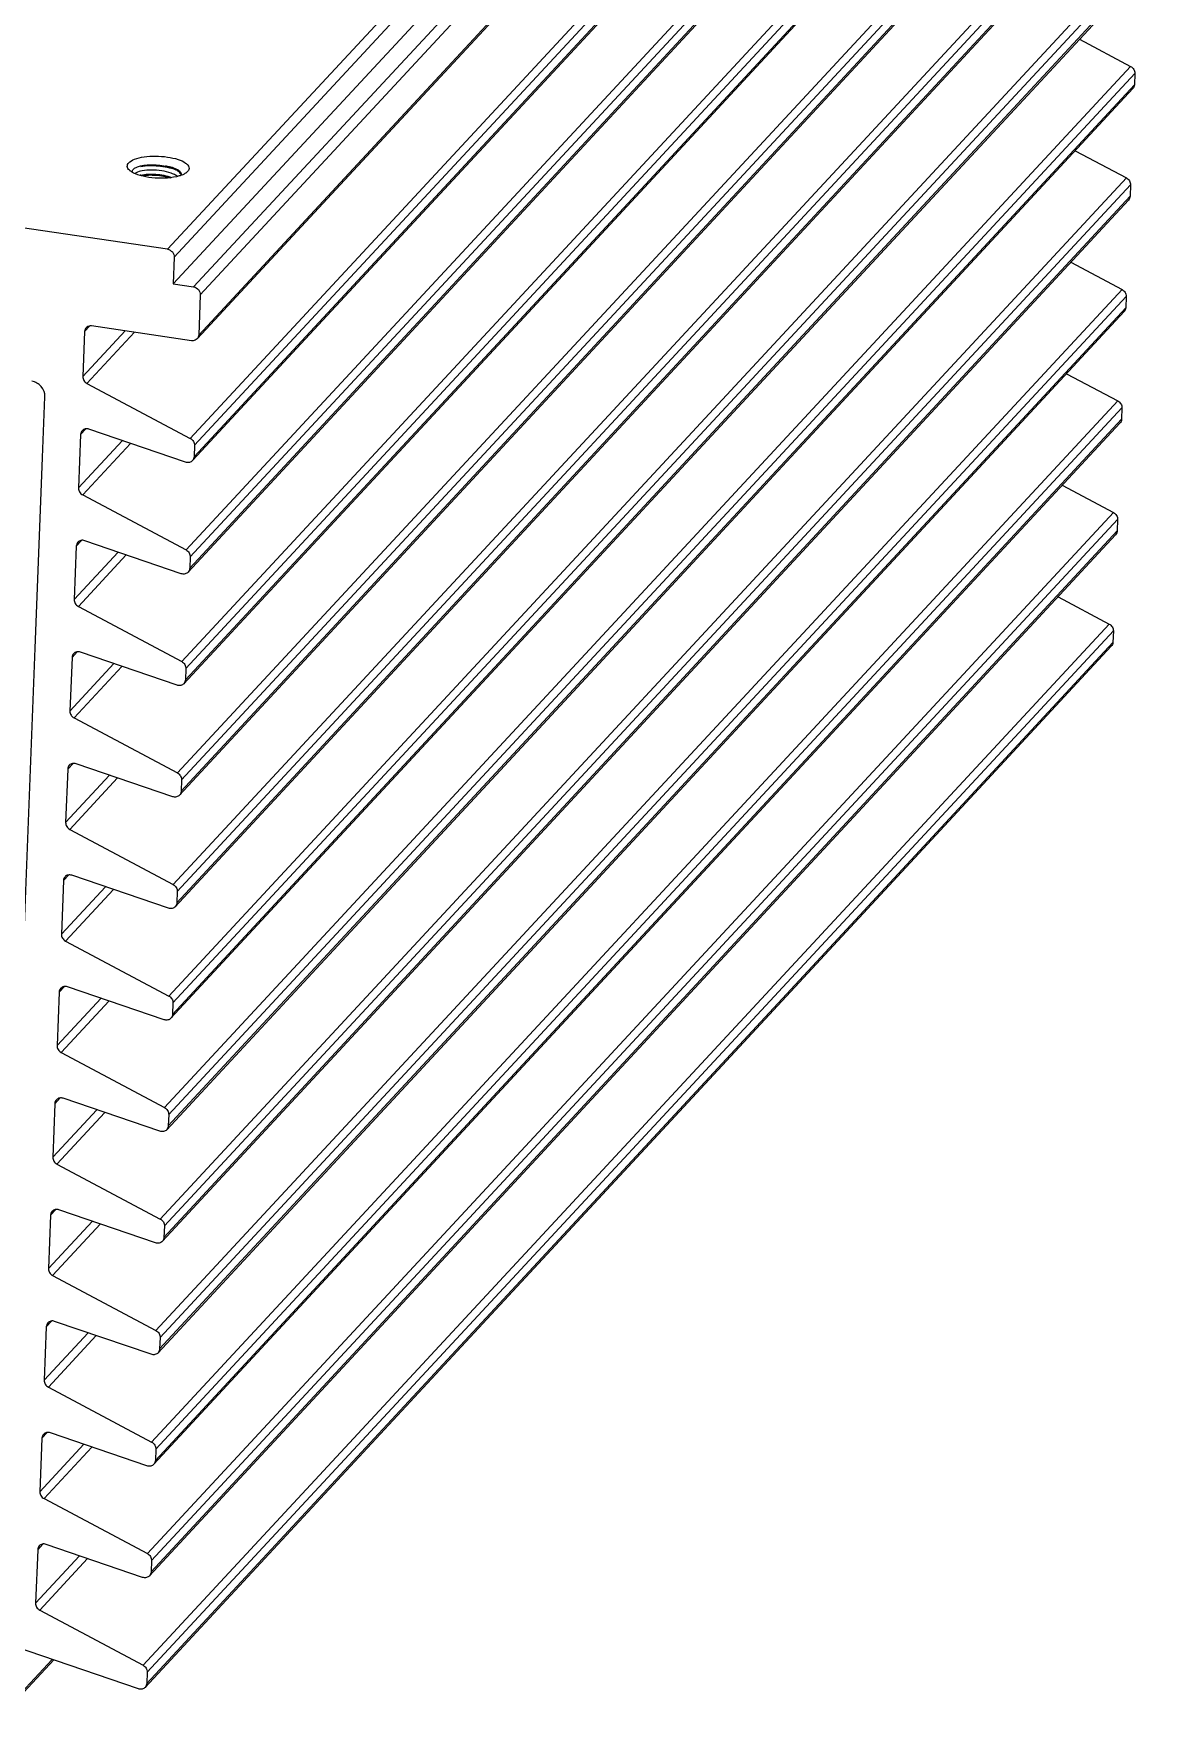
# Model space of a CAD drawing. Extents: x -425 to 6552, y -3049 to 3105.
# Drawn here: x 241.79 to 273.28, y -2749.66 to -2702.91 of the extents above; entities that cross this region are included whole.
import ezdxf

# ---------------------------------------------------------------- set-up
doc = ezdxf.new("R2010")
doc.units = 0
doc.layers.get('0').update_dxf_attribs({"linetype": 'CONTINUOUS'})

msp = doc.modelspace()

# ---------------------------------------------------------------- linework, layer by layer
at = {"color": 7, "linetype": 'CONTINUOUS'}
for p, q in [((245.513, -2708.902), (272.376, -2679.959)), ((245.696, -2709.117), (272.559, -2680.174)), ((245.668, -2709.864), (272.53, -2680.921)), ((246.238, -2709.948), (273.101, -2681.005)), ((246.422, -2710.163), (273.284, -2681.22)), ((246.335, -2711.392), (273.198, -2682.449)), ((246.378, -2711.284), (273.241, -2682.341)), ((246.145, -2714.159), (273.008, -2685.216)), ((246.26, -2714.351), (273.123, -2685.408)), ((246.204, -2714.776), (273.067, -2685.833)), ((246.248, -2714.669), (273.111, -2685.725)), ((246.026, -2717.259), (272.888, -2688.316)), ((246.141, -2717.452), (273.004, -2688.508)), ((246.085, -2717.877), (272.948, -2688.934)), ((246.129, -2717.769), (272.992, -2688.826)), ((245.906, -2720.359), (272.769, -2691.416)), ((246.009, -2720.869), (272.872, -2691.926)), ((246.022, -2720.552), (272.884, -2691.609)), ((245.966, -2720.977), (272.828, -2692.034)), ((245.787, -2723.46), (272.65, -2694.517)), ((245.902, -2723.652), (272.765, -2694.709)), ((245.846, -2724.077), (272.709, -2695.134)), ((245.89, -2723.969), (272.753, -2695.026)), ((245.667, -2726.56), (272.53, -2697.617)), ((245.783, -2726.752), (272.646, -2697.809)), ((245.727, -2727.177), (272.59, -2698.234)), ((245.771, -2727.07), (272.633, -2698.126)), ((245.548, -2729.66), (272.411, -2700.717)), ((245.513, -2708.902), (194.127, -2701.299)), ((245.607, -2730.278), (272.47, -2701.335)), ((245.651, -2730.17), (272.514, -2701.227)), ((245.663, -2729.853), (272.526, -2700.909)), ((270.869, -2703.06), (272.291, -2703.817)), ((245.429, -2732.76), (272.291, -2703.817)), ((245.544, -2732.953), (272.407, -2704.01)), ((272.407, -2704.01), (272.395, -2704.327)), ((245.488, -2733.378), (272.351, -2704.435)), ((245.532, -2733.27), (272.395, -2704.327)), ((270.749, -2706.16), (272.172, -2706.918)), ((245.309, -2735.861), (272.172, -2706.918)), ((246.07, -2706.74), (246.041, -2706.766)), ((245.412, -2736.37), (272.275, -2707.427)), ((245.425, -2736.053), (272.287, -2707.11)), ((272.287, -2707.11), (272.275, -2707.427)), ((245.369, -2736.478), (272.231, -2707.535)), ((245.696, -2709.117), (245.668, -2709.864)), ((270.63, -2709.26), (272.053, -2710.018)), ((245.19, -2738.961), (272.053, -2710.018)), ((245.305, -2739.153), (272.168, -2710.21)), ((245.668, -2709.864), (246.238, -2709.948)), ((246.422, -2710.163), (246.378, -2711.284)), ((272.168, -2710.21), (272.156, -2710.527)), ((245.249, -2739.578), (272.112, -2710.635)), ((245.293, -2739.471), (272.156, -2710.527)), ((243.157, -2712.437), (244.334, -2711.169)), ((243.205, -2711.19), (243.352, -2711.031)), ((246.181, -2711.442), (243.402, -2711.031)), ((243.205, -2711.19), (243.157, -2712.437)), ((243.272, -2712.63), (244.592, -2711.207)), ((270.511, -2712.361), (271.933, -2713.118)), ((240.886, -2744.562), (242.102, -2712.999)), ((243.272, -2712.63), (246.145, -2714.159)), ((245.07, -2742.061), (271.933, -2713.118)), ((245.186, -2742.254), (272.049, -2713.31)), ((272.049, -2713.31), (272.036, -2713.628)), ((243.095, -2714.052), (243.242, -2713.893)), ((246.014, -2714.818), (243.328, -2713.902)), ((245.13, -2742.679), (271.993, -2713.736)), ((245.174, -2742.571), (272.036, -2713.628)), ((243.095, -2714.052), (243.037, -2715.537)), ((243.037, -2715.537), (244.26, -2714.22)), ((243.153, -2715.73), (244.484, -2714.296)), ((246.26, -2714.351), (246.248, -2714.669)), ((243.153, -2715.73), (246.026, -2717.259)), ((270.391, -2715.461), (271.814, -2716.218)), ((244.951, -2745.161), (271.814, -2716.218)), ((245.054, -2745.671), (271.917, -2716.728)), ((245.066, -2745.354), (271.929, -2716.411)), ((271.929, -2716.411), (271.917, -2716.728)), ((242.975, -2717.152), (242.918, -2718.638)), ((242.975, -2717.152), (243.122, -2716.993)), ((245.895, -2717.919), (243.209, -2717.002)), ((245.01, -2745.779), (271.873, -2716.836)), ((242.918, -2718.638), (244.141, -2717.32)), ((243.033, -2718.83), (244.364, -2717.396)), ((246.141, -2717.452), (246.129, -2717.769)), ((270.272, -2718.561), (271.694, -2719.319)), ((243.033, -2718.83), (245.906, -2720.359)), ((244.832, -2748.262), (271.694, -2719.319)), ((244.947, -2748.454), (271.81, -2719.511)), ((271.81, -2719.511), (271.798, -2719.828)), ((244.891, -2748.879), (271.754, -2719.936)), ((244.935, -2748.771), (271.798, -2719.828)), ((242.856, -2720.252), (242.799, -2721.738)), ((242.799, -2721.738), (244.021, -2720.42)), ((242.856, -2720.252), (243.003, -2720.094)), ((242.914, -2721.93), (244.245, -2720.497)), ((245.776, -2721.019), (243.089, -2720.102)), ((246.022, -2720.552), (246.009, -2720.869)), ((242.914, -2721.93), (245.787, -2723.46)), ((242.736, -2723.352), (242.884, -2723.194)), ((245.656, -2724.119), (242.97, -2723.203)), ((242.736, -2723.352), (242.679, -2724.838)), ((242.679, -2724.838), (243.902, -2723.521)), ((242.795, -2725.031), (244.125, -2723.597)), ((245.902, -2723.652), (245.89, -2723.969)), ((242.795, -2725.031), (245.667, -2726.56)), ((242.617, -2726.453), (242.56, -2727.938)), ((242.617, -2726.453), (242.764, -2726.294)), ((245.537, -2727.219), (242.851, -2726.303)), ((242.56, -2727.938), (243.783, -2726.621)), ((242.675, -2728.131), (244.006, -2726.697)), ((245.783, -2726.752), (245.771, -2727.07)), ((242.675, -2728.131), (245.548, -2729.66)), ((242.498, -2729.553), (242.645, -2729.394)), ((242.498, -2729.553), (242.44, -2731.039)), ((242.44, -2731.039), (243.663, -2729.721)), ((242.556, -2731.231), (243.887, -2729.797)), ((245.417, -2730.32), (242.731, -2729.403)), ((245.663, -2729.853), (245.651, -2730.17)), ((242.556, -2731.231), (245.429, -2732.76)), ((242.378, -2732.653), (242.321, -2734.139)), ((242.378, -2732.653), (242.525, -2732.495)), ((245.298, -2733.42), (242.612, -2732.503)), ((242.321, -2734.139), (243.544, -2732.821)), ((242.436, -2734.331), (243.767, -2732.898)), ((245.544, -2732.953), (245.532, -2733.27)), ((242.436, -2734.331), (245.309, -2735.861)), ((242.259, -2735.753), (242.202, -2737.239)), ((242.202, -2737.239), (243.425, -2735.922)), ((242.259, -2735.753), (242.406, -2735.595)), ((245.179, -2736.52), (242.493, -2735.604)), ((242.317, -2737.432), (243.648, -2735.998)), ((245.425, -2736.053), (245.412, -2736.37)), ((242.317, -2737.432), (245.19, -2738.961)), ((242.139, -2738.854), (242.287, -2738.695)), ((245.059, -2739.62), (242.373, -2738.704)), ((242.139, -2738.854), (242.082, -2740.339)), ((242.082, -2740.339), (243.305, -2739.022)), ((242.198, -2740.532), (243.528, -2739.098)), ((245.305, -2739.153), (245.293, -2739.471)), ((242.198, -2740.532), (245.07, -2742.061)), ((242.02, -2741.954), (241.963, -2743.44)), ((242.02, -2741.954), (242.167, -2741.795)), ((244.94, -2742.721), (242.254, -2741.804)), ((241.963, -2743.44), (243.186, -2742.122)), ((242.078, -2743.632), (243.409, -2742.198)), ((245.186, -2742.254), (245.174, -2742.571)), ((242.078, -2743.632), (244.951, -2745.161)), ((241.901, -2745.054), (241.843, -2746.54)), ((241.843, -2746.54), (243.066, -2745.222)), ((241.901, -2745.054), (242.048, -2744.896)), ((241.959, -2746.732), (243.29, -2745.299)), ((244.82, -2745.821), (242.134, -2744.904)), ((245.066, -2745.354), (245.054, -2745.671)), ((241.959, -2746.732), (244.832, -2748.262)), ((240.962, -2749.55), (242.305, -2748.103)), ((244.701, -2748.921), (241.259, -2747.747)), ((240.918, -2749.658), (242.348, -2748.118)), ((244.947, -2748.454), (244.935, -2748.771))]:
    msp.add_line(p, q, dxfattribs=at)
for centre, radius, start, end in [((244.681, -2706.459), 0.336, 227.042, 230.5101), ((244.934, -2707.546), 0.726, 103.3878, 105.7032), ((245.33, -2707.659), 1.074, 71.3707, 75.0845), ((245.279, -2707.725), 0.995, 66.4892, 70.1401), ((245.506, -2707.28), 0.495, 54.9328, 56.921), ((245.829, -2706.499), 0.341, 304.6554, 308.5223)]:
    msp.add_arc(centre, radius, start, end, dxfattribs=at)
for points, knots in [([(272.291, -2703.817), (272.326, -2703.836), (272.386, -2703.892), (272.408, -2703.972), (272.407, -2704.01)], [0, 0, 0, 0, 0.508671, 1, 1, 1, 1]), ([(244.433, -2706.498), (244.476, -2706.451), (244.619, -2706.38), (244.874, -2706.323), (245.184, -2706.304), (245.504, -2706.327), (245.787, -2706.388), (245.98, -2706.47), (246.077, -2706.555), (246.113, -2706.618), (246.11, -2706.687), (246.085, -2706.723), (246.07, -2706.74)], [0, 0, 0, 0, 0.098694, 0.23886, 0.406252, 0.579295, 0.735178, 0.855132, 0.899073, 0.933923, 0.965052, 1, 1, 1, 1]), ([(244.452, -2706.705), (244.423, -2706.677), (244.37, -2706.606), (244.408, -2706.525), (244.433, -2706.498)], [0, 0, 0, 0, 0.522448, 1, 1, 1, 1]), ([(245.759, -2706.883), (245.652, -2706.907), (245.423, -2706.933), (245.083, -2706.922), (244.771, -2706.866), (244.582, -2706.795), (244.509, -2706.748)], [0, 0, 0, 0, 0.256655, 0.53593, 0.795993, 1, 1, 1, 1]), ([(244.575, -2706.664), (244.581, -2706.659), (244.613, -2706.636), (244.649, -2706.619), (244.678, -2706.609)], [0, 0, 0, 0, 0.214653, 1, 1, 1, 1]), ([(245.617, -2706.789), (245.531, -2706.757), (245.347, -2706.714), (245.074, -2706.692), (244.833, -2706.709), (244.689, -2706.747), (244.638, -2706.779)], [0, 0, 0, 0, 0.274629, 0.563531, 0.818637, 1, 1, 1, 1]), ([(244.678, -2706.609), (244.79, -2706.568), (245.056, -2706.539), (245.318, -2706.56), (245.457, -2706.59)], [0, 0, 0, 0, 0.455379, 1, 1, 1, 1]), ([(244.766, -2706.596), (244.928, -2706.569), (245.26, -2706.568), (245.587, -2706.63), (245.741, -2706.69)], [0, 0, 0, 0, 0.497399, 1, 1, 1, 1]), ([(244.766, -2706.839), (244.903, -2706.807), (245.198, -2706.801), (245.489, -2706.852), (245.63, -2706.906)], [0, 0, 0, 0, 0.48139, 1, 1, 1, 1]), ([(244.775, -2706.854), (244.91, -2706.834), (245.19, -2706.829), (245.467, -2706.871), (245.605, -2706.91)], [0, 0, 0, 0, 0.488148, 1, 1, 1, 1]), ([(245.695, -2706.667), (245.677, -2706.659), (245.6, -2706.627), (245.52, -2706.604), (245.457, -2706.59)], [0, 0, 0, 0, 0.231608, 1, 1, 1, 1]), ([(245.607, -2706.621), (245.595, -2706.618), (245.545, -2706.606), (245.495, -2706.596), (245.457, -2706.59)], [0, 0, 0, 0, 0.240811, 1, 1, 1, 1]), ([(245.828, -2706.716), (245.818, -2706.709), (245.769, -2706.678), (245.716, -2706.656), (245.673, -2706.641)], [0, 0, 0, 0, 0.217945, 1, 1, 1, 1]), ([(245.815, -2706.738), (245.807, -2706.731), (245.769, -2706.704), (245.727, -2706.682), (245.695, -2706.667)], [0, 0, 0, 0, 0.22758, 1, 1, 1, 1]), ([(245.892, -2706.844), (245.882, -2706.848), (245.838, -2706.863), (245.793, -2706.875), (245.759, -2706.883)], [0, 0, 0, 0, 0.235494, 1, 1, 1, 1]), ([(245.876, -2706.802), (245.873, -2706.796), (245.855, -2706.772), (245.833, -2706.752), (245.815, -2706.738)], [0, 0, 0, 0, 0.228569, 1, 1, 1, 1]), ([(245.886, -2706.774), (245.883, -2706.768), (245.867, -2706.746), (245.846, -2706.728), (245.828, -2706.716)], [0, 0, 0, 0, 0.222632, 1, 1, 1, 1]), ([(245.996, -2706.796), (245.989, -2706.801), (245.955, -2706.819), (245.92, -2706.834), (245.892, -2706.844)], [0, 0, 0, 0, 0.230864, 1, 1, 1, 1]), ([(272.172, -2706.918), (272.207, -2706.936), (272.267, -2706.992), (272.289, -2707.072), (272.287, -2707.11)], [0, 0, 0, 0, 0.508671, 1, 1, 1, 1]), ([(245.513, -2708.902), (245.563, -2708.909), (245.659, -2708.963), (245.698, -2709.067), (245.696, -2709.117)], [0, 0, 0, 0, 0.504754, 1, 1, 1, 1]), ([(246.238, -2709.948), (246.289, -2709.956), (246.385, -2710.01), (246.424, -2710.114), (246.422, -2710.163)], [0, 0, 0, 0, 0.504754, 1, 1, 1, 1]), ([(272.053, -2710.018), (272.087, -2710.036), (272.147, -2710.092), (272.169, -2710.172), (272.168, -2710.21)], [0, 0, 0, 0, 0.508671, 1, 1, 1, 1]), ([(243.402, -2711.031), (243.388, -2711.029), (243.333, -2711.027), (243.276, -2711.052), (243.248, -2711.082)], [0, 0, 0, 0, 0.26123, 1, 1, 1, 1]), ([(246.335, -2711.392), (246.307, -2711.422), (246.25, -2711.447), (246.195, -2711.444), (246.181, -2711.442)], [0, 0, 0, 0, 0.73877, 1, 1, 1, 1]), ([(242.102, -2712.999), (242.105, -2712.899), (242.028, -2712.692), (241.836, -2712.584), (241.735, -2712.569)], [0, 0, 0, 0, 0.495246, 1, 1, 1, 1]), ([(243.157, -2712.437), (243.155, -2712.475), (243.177, -2712.555), (243.237, -2712.611), (243.272, -2712.63)], [0, 0, 0, 0, 0.491329, 1, 1, 1, 1]), ([(271.933, -2713.118), (271.968, -2713.137), (272.028, -2713.193), (272.05, -2713.272), (272.049, -2713.31)], [0, 0, 0, 0, 0.508671, 1, 1, 1, 1]), ([(243.328, -2713.902), (243.295, -2713.891), (243.224, -2713.884), (243.161, -2713.92), (243.138, -2713.944)], [0, 0, 0, 0, 0.51371, 1, 1, 1, 1]), ([(246.145, -2714.159), (246.18, -2714.178), (246.24, -2714.234), (246.262, -2714.313), (246.26, -2714.351)], [0, 0, 0, 0, 0.508671, 1, 1, 1, 1]), ([(246.204, -2714.776), (246.182, -2714.801), (246.119, -2714.836), (246.047, -2714.83), (246.014, -2714.818)], [0, 0, 0, 0, 0.48629, 1, 1, 1, 1]), ([(243.037, -2715.537), (243.036, -2715.576), (243.058, -2715.655), (243.118, -2715.711), (243.153, -2715.73)], [0, 0, 0, 0, 0.491329, 1, 1, 1, 1]), ([(271.814, -2716.218), (271.849, -2716.237), (271.909, -2716.293), (271.931, -2716.373), (271.929, -2716.411)], [0, 0, 0, 0, 0.508671, 1, 1, 1, 1]), ([(243.209, -2717.002), (243.176, -2716.991), (243.105, -2716.985), (243.041, -2717.02), (243.019, -2717.044)], [0, 0, 0, 0, 0.51371, 1, 1, 1, 1]), ([(246.026, -2717.259), (246.06, -2717.278), (246.12, -2717.334), (246.142, -2717.413), (246.141, -2717.452)], [0, 0, 0, 0, 0.508671, 1, 1, 1, 1]), ([(246.085, -2717.877), (246.063, -2717.901), (245.999, -2717.936), (245.928, -2717.93), (245.895, -2717.919)], [0, 0, 0, 0, 0.48629, 1, 1, 1, 1]), ([(242.918, -2718.638), (242.917, -2718.676), (242.939, -2718.755), (242.998, -2718.812), (243.033, -2718.83)], [0, 0, 0, 0, 0.491329, 1, 1, 1, 1]), ([(271.694, -2719.319), (271.729, -2719.337), (271.789, -2719.393), (271.811, -2719.473), (271.81, -2719.511)], [0, 0, 0, 0, 0.508671, 1, 1, 1, 1]), ([(243.089, -2720.102), (243.057, -2720.091), (242.985, -2720.085), (242.922, -2720.12), (242.9, -2720.144)], [0, 0, 0, 0, 0.51371, 1, 1, 1, 1]), ([(245.906, -2720.359), (245.941, -2720.378), (246.001, -2720.434), (246.023, -2720.514), (246.022, -2720.552)], [0, 0, 0, 0, 0.508671, 1, 1, 1, 1]), ([(245.966, -2720.977), (245.943, -2721.001), (245.88, -2721.036), (245.809, -2721.03), (245.776, -2721.019)], [0, 0, 0, 0, 0.48629, 1, 1, 1, 1]), ([(242.799, -2721.738), (242.797, -2721.776), (242.819, -2721.856), (242.879, -2721.912), (242.914, -2721.93)], [0, 0, 0, 0, 0.491329, 1, 1, 1, 1]), ([(242.97, -2723.203), (242.937, -2723.191), (242.866, -2723.185), (242.802, -2723.22), (242.78, -2723.244)], [0, 0, 0, 0, 0.51371, 1, 1, 1, 1]), ([(245.787, -2723.46), (245.822, -2723.478), (245.881, -2723.534), (245.904, -2723.614), (245.902, -2723.652)], [0, 0, 0, 0, 0.508671, 1, 1, 1, 1]), ([(245.846, -2724.077), (245.824, -2724.101), (245.76, -2724.136), (245.689, -2724.13), (245.656, -2724.119)], [0, 0, 0, 0, 0.48629, 1, 1, 1, 1]), ([(242.679, -2724.838), (242.678, -2724.876), (242.7, -2724.956), (242.76, -2725.012), (242.795, -2725.031)], [0, 0, 0, 0, 0.491329, 1, 1, 1, 1]), ([(242.851, -2726.303), (242.818, -2726.292), (242.747, -2726.285), (242.683, -2726.321), (242.661, -2726.345)], [0, 0, 0, 0, 0.51371, 1, 1, 1, 1]), ([(245.667, -2726.56), (245.702, -2726.579), (245.762, -2726.635), (245.784, -2726.714), (245.783, -2726.752)], [0, 0, 0, 0, 0.508671, 1, 1, 1, 1]), ([(245.727, -2727.177), (245.704, -2727.202), (245.641, -2727.237), (245.57, -2727.231), (245.537, -2727.219)], [0, 0, 0, 0, 0.48629, 1, 1, 1, 1]), ([(242.56, -2727.938), (242.558, -2727.977), (242.58, -2728.056), (242.64, -2728.112), (242.675, -2728.131)], [0, 0, 0, 0, 0.491329, 1, 1, 1, 1]), ([(242.731, -2729.403), (242.698, -2729.392), (242.627, -2729.386), (242.564, -2729.421), (242.541, -2729.445)], [0, 0, 0, 0, 0.51371, 1, 1, 1, 1]), ([(245.548, -2729.66), (245.583, -2729.679), (245.643, -2729.735), (245.665, -2729.814), (245.663, -2729.853)], [0, 0, 0, 0, 0.508671, 1, 1, 1, 1]), ([(245.607, -2730.278), (245.585, -2730.302), (245.522, -2730.337), (245.45, -2730.331), (245.417, -2730.32)], [0, 0, 0, 0, 0.48629, 1, 1, 1, 1]), ([(242.44, -2731.039), (242.439, -2731.077), (242.461, -2731.156), (242.521, -2731.213), (242.556, -2731.231)], [0, 0, 0, 0, 0.491329, 1, 1, 1, 1]), ([(242.612, -2732.503), (242.579, -2732.492), (242.508, -2732.486), (242.444, -2732.521), (242.422, -2732.545)], [0, 0, 0, 0, 0.51371, 1, 1, 1, 1]), ([(245.429, -2732.76), (245.463, -2732.779), (245.523, -2732.835), (245.545, -2732.915), (245.544, -2732.953)], [0, 0, 0, 0, 0.508671, 1, 1, 1, 1]), ([(245.488, -2733.378), (245.466, -2733.402), (245.402, -2733.437), (245.331, -2733.431), (245.298, -2733.42)], [0, 0, 0, 0, 0.48629, 1, 1, 1, 1]), ([(242.321, -2734.139), (242.32, -2734.177), (242.342, -2734.257), (242.402, -2734.313), (242.436, -2734.331)], [0, 0, 0, 0, 0.491329, 1, 1, 1, 1]), ([(242.493, -2735.604), (242.46, -2735.592), (242.388, -2735.586), (242.325, -2735.621), (242.303, -2735.645)], [0, 0, 0, 0, 0.51371, 1, 1, 1, 1]), ([(245.309, -2735.861), (245.344, -2735.879), (245.404, -2735.935), (245.426, -2736.015), (245.425, -2736.053)], [0, 0, 0, 0, 0.508671, 1, 1, 1, 1]), ([(245.369, -2736.478), (245.346, -2736.502), (245.283, -2736.537), (245.212, -2736.531), (245.179, -2736.52)], [0, 0, 0, 0, 0.48629, 1, 1, 1, 1]), ([(242.202, -2737.239), (242.2, -2737.277), (242.222, -2737.357), (242.282, -2737.413), (242.317, -2737.432)], [0, 0, 0, 0, 0.491329, 1, 1, 1, 1]), ([(242.373, -2738.704), (242.34, -2738.693), (242.269, -2738.686), (242.206, -2738.722), (242.183, -2738.746)], [0, 0, 0, 0, 0.51371, 1, 1, 1, 1]), ([(245.19, -2738.961), (245.225, -2738.98), (245.284, -2739.036), (245.307, -2739.115), (245.305, -2739.153)], [0, 0, 0, 0, 0.508671, 1, 1, 1, 1]), ([(245.249, -2739.578), (245.227, -2739.603), (245.163, -2739.638), (245.092, -2739.632), (245.059, -2739.62)], [0, 0, 0, 0, 0.48629, 1, 1, 1, 1]), ([(242.082, -2740.339), (242.081, -2740.378), (242.103, -2740.457), (242.163, -2740.513), (242.198, -2740.532)], [0, 0, 0, 0, 0.491329, 1, 1, 1, 1]), ([(242.254, -2741.804), (242.221, -2741.793), (242.15, -2741.787), (242.086, -2741.822), (242.064, -2741.846)], [0, 0, 0, 0, 0.51371, 1, 1, 1, 1]), ([(245.07, -2742.061), (245.105, -2742.08), (245.165, -2742.136), (245.187, -2742.215), (245.186, -2742.254)], [0, 0, 0, 0, 0.508671, 1, 1, 1, 1]), ([(245.13, -2742.679), (245.108, -2742.703), (245.044, -2742.738), (244.973, -2742.732), (244.94, -2742.721)], [0, 0, 0, 0, 0.48629, 1, 1, 1, 1]), ([(241.963, -2743.44), (241.961, -2743.478), (241.984, -2743.557), (242.043, -2743.614), (242.078, -2743.632)], [0, 0, 0, 0, 0.491329, 1, 1, 1, 1]), ([(242.134, -2744.904), (242.101, -2744.893), (242.03, -2744.887), (241.967, -2744.922), (241.944, -2744.946)], [0, 0, 0, 0, 0.51371, 1, 1, 1, 1]), ([(244.951, -2745.161), (244.986, -2745.18), (245.046, -2745.236), (245.068, -2745.316), (245.066, -2745.354)], [0, 0, 0, 0, 0.508671, 1, 1, 1, 1]), ([(245.01, -2745.779), (244.988, -2745.803), (244.925, -2745.838), (244.853, -2745.832), (244.82, -2745.821)], [0, 0, 0, 0, 0.48629, 1, 1, 1, 1]), ([(241.843, -2746.54), (241.842, -2746.578), (241.864, -2746.658), (241.924, -2746.714), (241.959, -2746.732)], [0, 0, 0, 0, 0.491329, 1, 1, 1, 1]), ([(244.832, -2748.262), (244.866, -2748.28), (244.926, -2748.336), (244.948, -2748.416), (244.947, -2748.454)], [0, 0, 0, 0, 0.508671, 1, 1, 1, 1]), ([(244.891, -2748.879), (244.869, -2748.903), (244.805, -2748.938), (244.734, -2748.932), (244.701, -2748.921)], [0, 0, 0, 0, 0.48629, 1, 1, 1, 1])]:
    msp.add_open_spline(points, degree=3, knots=knots, dxfattribs=at)
for points in [[(272.395, -2704.327), (272.393, -2704.366), (272.377, -2704.406), (272.351, -2704.435)], [(244.509, -2706.748), (244.495, -2706.739), (244.481, -2706.729), (244.467, -2706.718)], [(244.532, -2706.743), (244.532, -2706.724), (244.539, -2706.704), (244.551, -2706.689)], [(244.536, -2706.764), (244.534, -2706.758), (244.533, -2706.75), (244.532, -2706.743)], [(244.551, -2706.689), (244.558, -2706.68), (244.566, -2706.672), (244.575, -2706.664)], [(244.638, -2706.779), (244.629, -2706.785), (244.62, -2706.791), (244.613, -2706.797)], [(245.729, -2706.838), (245.712, -2706.828), (245.694, -2706.82), (245.676, -2706.812)], [(245.776, -2706.865), (245.761, -2706.855), (245.745, -2706.846), (245.729, -2706.838)], [(245.889, -2706.824), (245.885, -2706.816), (245.881, -2706.809), (245.876, -2706.802)], [(245.904, -2706.831), (245.904, -2706.811), (245.897, -2706.79), (245.886, -2706.774)], [(245.896, -2706.843), (245.894, -2706.836), (245.892, -2706.83), (245.889, -2706.824)], [(246.023, -2706.78), (246.014, -2706.785), (246.005, -2706.791), (245.996, -2706.796)], [(272.275, -2707.427), (272.274, -2707.466), (272.258, -2707.507), (272.231, -2707.535)], [(272.156, -2710.527), (272.154, -2710.566), (272.138, -2710.607), (272.112, -2710.635)], [(243.248, -2711.082), (243.222, -2711.11), (243.206, -2711.151), (243.205, -2711.19)], [(246.378, -2711.284), (246.377, -2711.323), (246.361, -2711.363), (246.335, -2711.392)], [(243.138, -2713.944), (243.112, -2713.972), (243.096, -2714.013), (243.095, -2714.052)], [(272.036, -2713.628), (272.035, -2713.666), (272.019, -2713.707), (271.993, -2713.736)], [(246.248, -2714.669), (246.247, -2714.707), (246.231, -2714.748), (246.204, -2714.776)], [(271.917, -2716.728), (271.915, -2716.767), (271.9, -2716.807), (271.873, -2716.836)], [(243.019, -2717.044), (242.993, -2717.072), (242.977, -2717.113), (242.975, -2717.152)], [(246.129, -2717.769), (246.127, -2717.808), (246.111, -2717.848), (246.085, -2717.877)], [(271.798, -2719.828), (271.796, -2719.867), (271.78, -2719.908), (271.754, -2719.936)], [(242.9, -2720.144), (242.873, -2720.173), (242.857, -2720.213), (242.856, -2720.252)], [(246.009, -2720.869), (246.008, -2720.908), (245.992, -2720.948), (245.966, -2720.977)], [(242.78, -2723.244), (242.754, -2723.273), (242.738, -2723.314), (242.736, -2723.352)], [(245.89, -2723.969), (245.888, -2724.008), (245.873, -2724.049), (245.846, -2724.077)], [(242.661, -2726.345), (242.634, -2726.373), (242.619, -2726.414), (242.617, -2726.453)], [(245.771, -2727.07), (245.769, -2727.108), (245.753, -2727.149), (245.727, -2727.177)], [(242.541, -2729.445), (242.515, -2729.473), (242.499, -2729.514), (242.498, -2729.553)], [(245.651, -2730.17), (245.65, -2730.209), (245.634, -2730.249), (245.607, -2730.278)], [(242.422, -2732.545), (242.396, -2732.574), (242.38, -2732.614), (242.378, -2732.653)], [(245.532, -2733.27), (245.53, -2733.309), (245.514, -2733.35), (245.488, -2733.378)], [(242.303, -2735.645), (242.276, -2735.674), (242.26, -2735.715), (242.259, -2735.753)], [(245.412, -2736.37), (245.411, -2736.409), (245.395, -2736.45), (245.369, -2736.478)], [(242.183, -2738.746), (242.157, -2738.774), (242.141, -2738.815), (242.139, -2738.854)], [(245.293, -2739.471), (245.291, -2739.509), (245.276, -2739.55), (245.249, -2739.578)], [(242.064, -2741.846), (242.037, -2741.874), (242.022, -2741.915), (242.02, -2741.954)], [(245.174, -2742.571), (245.172, -2742.61), (245.156, -2742.65), (245.13, -2742.679)], [(241.944, -2744.946), (241.918, -2744.975), (241.902, -2745.015), (241.901, -2745.054)], [(245.054, -2745.671), (245.053, -2745.71), (245.037, -2745.751), (245.01, -2745.779)], [(244.935, -2748.771), (244.933, -2748.81), (244.917, -2748.851), (244.891, -2748.879)]]:
    msp.add_open_spline(points, degree=3, dxfattribs=at)

doc.saveas('drawing.dxf')
